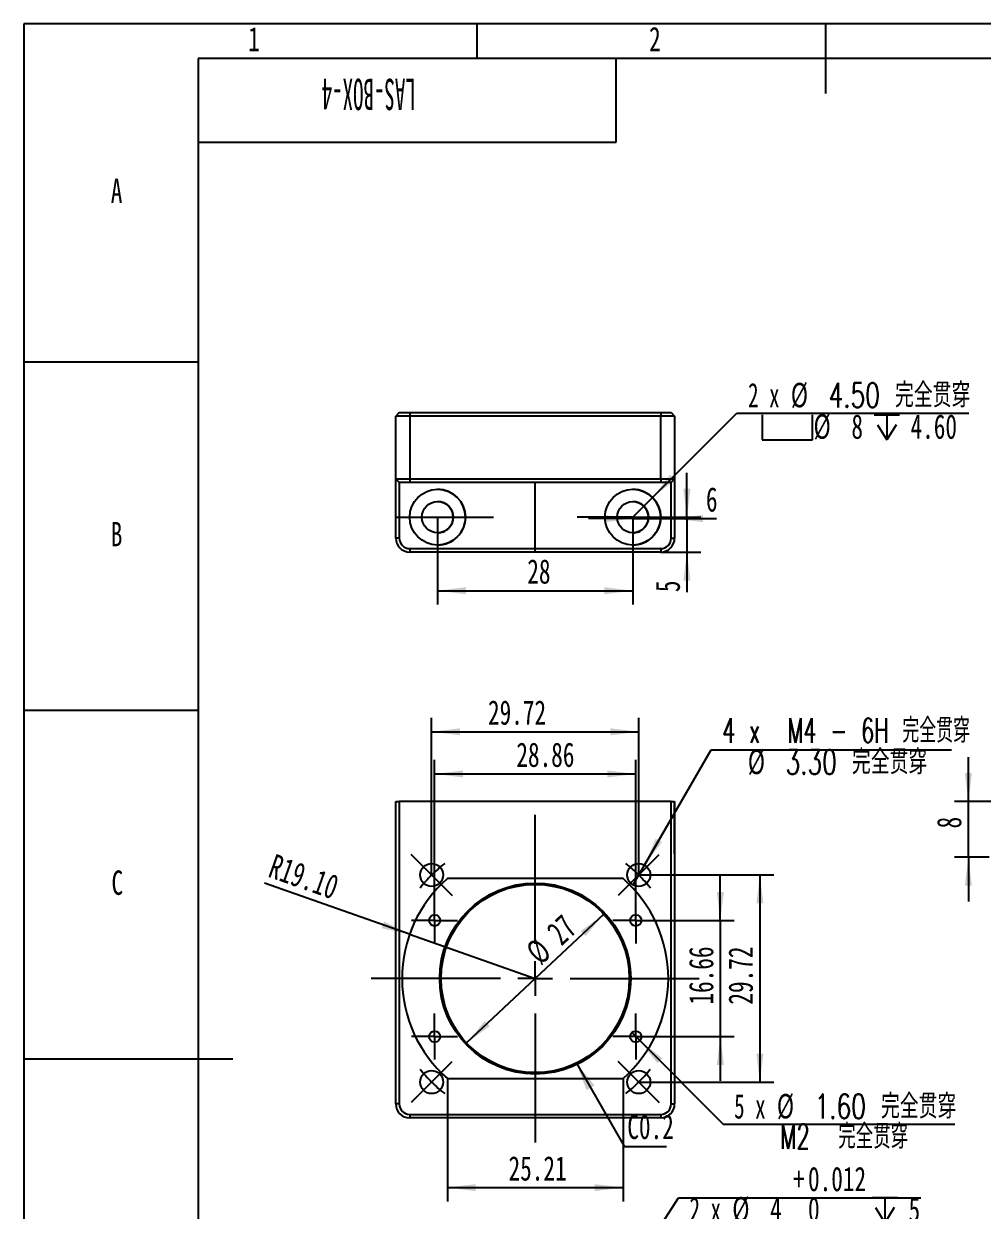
# Model space of a CAD drawing. Header units: millimetres. Extents: x 0 to 210, y 0 to 297.
# Drawn here: x 0 to 137.5, y 126.8 to 297 of the extents above; entities that cross this region are included whole.
import ezdxf

# ---------------------------------------------------------------- set-up
doc = ezdxf.new("R2010")
doc.units = ezdxf.units.MM
doc.linetypes.add('CENTERX2', pattern=[20.32, 12.7, -2.54, 2.54, -2.54])
doc.layers.add('图框', color=7, linetype='Continuous')
doc.layers.add('图纸格式', color=7, linetype='Continuous')
doc.styles.add('SLDTEXTSTYLE0', font='TXT', dxfattribs={"width": 0.7, "bigfont": 'bigfont'})
doc.styles.add('SLDTEXTSTYLE5', font='TXT', dxfattribs={"width": 0.7})
doc.styles.add('SLDTEXTSTYLE6', font='TXT', dxfattribs={"width": 0.49})
doc.styles.add('SLDTEXTSTYLE7', font='TXT', dxfattribs={"width": 0.629412, "bigfont": 'bigfont'})
doc.styles.add('SLDTEXTSTYLE8', font='TXT', dxfattribs={"width": 0.633333})
doc.styles.add('SLDTEXTSTYLE9', font='TXT', dxfattribs={"width": 0.65, "bigfont": 'bigfont'})
doc.dimstyles.new('SLDDIMSTYLE0', dxfattribs={"dimtxt": 3.5, "dimasz": 4.08, "dimexe": 0, "dimexo": 0.0625, "dimgap": 0.875, "dimtad": 2, "dimrnd": 1e-09, "dimzin": 4, "dimdsep": 46, "dimtxsty": 'SLDTEXTSTYLE5', "dimsah": 1, "dimcen": 0, "dimadec": 0, "dimazin": 1, "dimtfac": 1, "dimtofl": 0, "dimtmove": 0, "dimatfit": 3, "dimfxl": 0, "dimfrac": 2, "dimtolj": 1, "dimtzin": 12, "dimarcsym": 0})
doc.dimstyles.new('SLDDIMSTYLE1', dxfattribs={"dimtxt": 3.5, "dimasz": 4.08, "dimexe": 0, "dimexo": 0.0625, "dimgap": 0.875, "dimtad": 2, "dimrnd": 1e-09, "dimzin": 12, "dimdsep": 46, "dimtxsty": 'SLDTEXTSTYLE5', "dimsah": 1, "dimcen": 0.09, "dimadec": 0, "dimazin": 3, "dimtfac": 1, "dimtofl": 0, "dimtmove": 0, "dimatfit": 3, "dimfxl": 0, "dimfrac": 2, "dimtolj": 1, "dimtzin": 12, "dimarcsym": 0})
doc.dimstyles.new('SLDDIMSTYLE10', dxfattribs={"dimtxt": 3.5, "dimasz": 4.08, "dimexe": 0, "dimexo": 0.0625, "dimgap": 0.875, "dimtad": 0, "dimtih": 1, "dimtoh": 1, "dimdec": 6, "dimrnd": 1e-09, "dimzin": 12, "dimdsep": 46, "dimtxsty": 'SLDTEXTSTYLE5', "dimsah": 1, "dimcen": 0, "dimadec": 0, "dimazin": 3, "dimtol": 1, "dimtp": 0.012, "dimtfac": 1, "dimtdec": 3, "dimtofl": 0, "dimtmove": 0, "dimatfit": 3, "dimfxl": 0, "dimfrac": 2, "dimtolj": 1, "dimtzin": 0, "dimarcsym": 0})
doc.dimstyles.new('SLDDIMSTYLE11', dxfattribs={"dimtxt": 3.5, "dimasz": 4.08, "dimexe": 0, "dimexo": 0.0625, "dimgap": 0.875, "dimtad": 0, "dimtih": 1, "dimtoh": 1, "dimrnd": 1e-09, "dimzin": 4, "dimdsep": 46, "dimtxsty": 'SLDTEXTSTYLE5', "dimsah": 1, "dimcen": 0, "dimadec": 0, "dimazin": 1, "dimtfac": 1, "dimtofl": 0, "dimtmove": 0, "dimatfit": 3, "dimfxl": 0, "dimfrac": 2, "dimtolj": 1, "dimtzin": 12, "dimarcsym": 0})
doc.dimstyles.new('SLDDIMSTYLE2', dxfattribs={"dimtxt": 3.5, "dimasz": 4.08, "dimexe": 0, "dimexo": 0.0625, "dimgap": 0.875, "dimtad": 2, "dimrnd": 1e-09, "dimzin": 12, "dimdsep": 46, "dimtxsty": 'SLDTEXTSTYLE5', "dimsah": 1, "dimcen": 0.09, "dimadec": 0, "dimazin": 3, "dimtfac": 1, "dimtmove": 0, "dimatfit": 0, "dimfxl": 0, "dimfrac": 2, "dimtolj": 1, "dimtzin": 12, "dimarcsym": 0})
doc.dimstyles.new('SLDDIMSTYLE3', dxfattribs={"dimtxt": 3.5, "dimasz": 4.08, "dimexe": 0, "dimexo": 0.0625, "dimgap": 0.875, "dimtad": 2, "dimrnd": 1e-09, "dimzin": 12, "dimdsep": 46, "dimtxsty": 'SLDTEXTSTYLE5', "dimsah": 1, "dimcen": 0, "dimadec": 0, "dimazin": 3, "dimtfac": 1, "dimtmove": 0, "dimatfit": 3, "dimfxl": 0, "dimfrac": 2, "dimtolj": 1, "dimtzin": 12, "dimarcsym": 0})
doc.dimstyles.new('SLDDIMSTYLE4', dxfattribs={"dimtxt": 3.5, "dimasz": 4.08, "dimexe": 0, "dimexo": 0.0625, "dimgap": 0.875, "dimtad": 0, "dimtih": 1, "dimtoh": 1, "dimdec": 6, "dimrnd": 1e-09, "dimzin": 12, "dimdsep": 46, "dimtxsty": 'SLDTEXTSTYLE5', "dimblk1": 'NONE', "dimsah": 1, "dimcen": 0, "dimadec": 0, "dimazin": 3, "dimtfac": 1, "dimtmove": 0, "dimatfit": 3, "dimldrblk": 'NONE', "dimfxl": 0, "dimfrac": 2, "dimtolj": 1, "dimtzin": 12, "dimarcsym": 0})
doc.dimstyles.new('SLDDIMSTYLE5', dxfattribs={"dimtxt": 3.5, "dimasz": 4.08, "dimexe": 0, "dimexo": 0.0625, "dimgap": 0.875, "dimtad": 0, "dimtih": 1, "dimtoh": 1, "dimrnd": 1e-09, "dimzin": 4, "dimdsep": 46, "dimtxsty": 'SLDTEXTSTYLE5', "dimblk1": 'NONE', "dimsah": 1, "dimcen": 0, "dimadec": 0, "dimazin": 1, "dimtfac": 1, "dimtmove": 0, "dimatfit": 3, "dimldrblk": 'NONE', "dimfxl": 0, "dimfrac": 2, "dimtolj": 1, "dimtzin": 12, "dimarcsym": 0})
doc.dimstyles.new('SLDDIMSTYLE6', dxfattribs={"dimtxt": 0.18, "dimasz": 4.08, "dimexe": 0, "dimexo": 0.0625, "dimgap": 0, "dimtad": 0, "dimtih": 1, "dimtoh": 1, "dimdec": 0, "dimrnd": 1e-09, "dimzin": 0, "dimdsep": 46, "dimtxsty": 'Standard', "dimsah": 1, "dimcen": 0.09, "dimadec": 0, "dimazin": 0, "dimtfac": 4.08, "dimtdec": 0, "dimtofl": 0, "dimtmove": 0, "dimatfit": 3, "dimfxl": 0, "dimfrac": 2, "dimtolj": 1, "dimtzin": 0, "dimarcsym": 0})

# ---------------------------------------------------------------- blocks, each defined once
blk = doc.blocks.new('_D')
at = {"layer": '图纸格式'}
for q in [(34.55, 173.7), (73.37, 160.02)]:
    blk.add_line((55.36, 166.37), q, dxfattribs=at)
blk.add_solid([(55.36, 166.37), (51.68, 168.2), (51.34, 167.24)], dxfattribs=at)
at = {"layer": '图纸格式', "insert": (36.05, 177.96), "char_height": 3.5, "attachment_point": 1, "rotation": 340.5767, "style": 'SLDTEXTSTYLE5'}
blk.add_mtext('R19.10', dxfattribs=at)
blk = doc.blocks.new('_D_1')
at = {"layer": '图纸格式'}
for p, q in [((58.52, 174.87), (58.52, 197.42)), ((88.23, 174.87), (88.23, 197.42)), ((58.52, 195.42), (88.23, 195.42))]:
    blk.add_line(p, q, dxfattribs=at)
for points in [[(58.52, 195.42), (62.6, 194.91), (62.6, 195.93)], [(88.23, 195.42), (84.15, 195.92), (84.15, 194.91)]]:
    blk.add_solid(points, dxfattribs=at)
at = {"layer": '图纸格式', "insert": (66.6, 199.93), "char_height": 3.5, "attachment_point": 1, "rotation": 359.997, "style": 'SLDTEXTSTYLE5'}
blk.add_mtext('29.72', dxfattribs=at)
blk = doc.blocks.new('_D_2')
at = {"layer": '图纸格式'}
for p, q in [((88.23, 174.87), (107.61, 174.87)), ((105.61, 174.87), (105.6, 145.15)), ((88.23, 145.16), (107.6, 145.15))]:
    blk.add_line(p, q, dxfattribs=at)
for points in [[(105.61, 174.87), (105.1, 170.79), (106.11, 170.79)], [(105.6, 145.15), (106.11, 149.23), (105.1, 149.23)]]:
    blk.add_solid(points, dxfattribs=at)
at = {"layer": '图纸格式', "insert": (101.09, 156.27), "char_height": 3.5, "attachment_point": 1, "rotation": 89.997, "style": 'SLDTEXTSTYLE5'}
blk.add_mtext('29.72', dxfattribs=at)
blk = doc.blocks.new('_D_3')
at = {"layer": '图纸格式'}
for p, q in [((99.93, 168.35), (99.93, 174.7)), ((91.1, 168.35), (101.93, 168.35)), ((99.93, 168.35), (99.93, 151.69)), ((91.1, 151.69), (101.93, 151.69)), ((99.93, 151.69), (99.93, 145.34))]:
    blk.add_line(p, q, dxfattribs=at)
for points in [[(99.93, 168.35), (100.44, 172.43), (99.43, 172.43)], [(99.93, 151.69), (99.43, 147.61), (100.44, 147.61)]]:
    blk.add_solid(points, dxfattribs=at)
at = {"layer": '图纸格式', "insert": (95.42, 156.28), "char_height": 3.5, "attachment_point": 1, "rotation": 90, "style": 'SLDTEXTSTYLE5'}
blk.add_mtext('16.66', dxfattribs=at)
blk = doc.blocks.new('_D_4')
at = {"layer": '图纸格式'}
for p, q in [((58.94, 171.65), (58.94, 191.37)), ((87.8, 171.65), (87.8, 191.37)), ((58.94, 189.37), (87.8, 189.37))]:
    blk.add_line(p, q, dxfattribs=at)
for points in [[(58.94, 189.37), (63.02, 188.86), (63.02, 189.87)], [(87.8, 189.37), (83.72, 189.87), (83.72, 188.86)]]:
    blk.add_solid(points, dxfattribs=at)
at = {"layer": '图纸格式', "insert": (70.67, 193.88), "char_height": 3.5, "attachment_point": 1, "style": 'SLDTEXTSTYLE5'}
blk.add_mtext('28.86', dxfattribs=at)
blk = doc.blocks.new('_D_5')
at = {"layer": '图纸格式'}
for p, q in [((60.77, 145.67), (60.77, 128.02)), ((85.98, 145.67), (85.98, 128.02)), ((60.77, 130.02), (85.98, 130.02))]:
    blk.add_line(p, q, dxfattribs=at)
for points in [[(60.77, 130.02), (64.85, 129.51), (64.85, 130.52)], [(85.98, 130.02), (81.9, 130.52), (81.9, 129.51)]]:
    blk.add_solid(points, dxfattribs=at)
at = {"layer": '图纸格式', "insert": (69.55, 134.53), "char_height": 3.5, "attachment_point": 1, "style": 'SLDTEXTSTYLE5'}
blk.add_mtext('25.21', dxfattribs=at)
blk = doc.blocks.new('_D_6')
at = {"layer": '图纸格式'}
blk.add_line((83.22, 169.25), (63.53, 150.78), dxfattribs=at)
for points in [[(83.22, 169.25), (79.9, 166.83), (80.59, 166.09)], [(63.53, 150.78), (66.85, 153.2), (66.16, 153.94)]]:
    blk.add_solid(points, dxfattribs=at)
at = {"layer": '图纸格式', "char_height": 3.5, "attachment_point": 1, "rotation": 43.1721, "style": 'SLDTEXTSTYLE5'}
for s, insert in [('27', (74.75, 167.16)), ('%%c', (71.74, 164.36))]:
    blk.add_mtext(s, dxfattribs=dict(at, insert=insert))
blk = doc.blocks.new('_D_7')
at = {"layer": '图纸格式'}
for p, q in [((89.06, 176.3), (98.61, 192.84)), ((98.61, 192.84), (133.09, 192.84)), ((87.41, 173.44), (89.06, 176.3))]:
    blk.add_line(p, q, dxfattribs=at)
blk.add_solid([(89.06, 176.3), (91.54, 179.58), (90.66, 180.09)], dxfattribs=at)
at = {"layer": '图纸格式', "char_height": 3.5, "attachment_point": 1}
for s, insert, style in [('4 x  M4 - 6H 完全贯穿', (100.2, 197.35), 'SLDTEXTSTYLE7'), ('%%c', (103.87, 192.85), 'SLDTEXTSTYLE5'), ('3.30 完全贯穿', (109.29, 192.83), 'SLDTEXTSTYLE0')]:
    blk.add_mtext(s, dxfattribs=dict(at, insert=insert, style=style))
blk = doc.blocks.new('_None')
blk = doc.blocks.new('_D_8')
at = {"layer": '图纸格式'}
for p, q in [((87.24, 152.25), (88.37, 151.12)), ((88.37, 151.12), (100.32, 139.11)), ((100.32, 139.11), (133.59, 139.11))]:
    blk.add_line(p, q, dxfattribs=at)
blk.add_solid([(88.37, 151.12), (90.89, 147.87), (91.61, 148.58)], dxfattribs=at)
at = {"layer": '图纸格式', "char_height": 3.5, "attachment_point": 1}
for s, insert, style in [('5 x', (101.91, 143.43), 'SLDTEXTSTYLE8'), ('%%c', (108.04, 143.45), 'SLDTEXTSTYLE5'), ('1.60 完全贯穿', (113.46, 143.43), 'SLDTEXTSTYLE0'), ('M2  完全贯穿', (108.51, 139.1), 'SLDTEXTSTYLE9')]:
    blk.add_mtext(s, dxfattribs=dict(at, insert=insert, style=style))
blk = doc.blocks.new('SW_NOTE_0_1')
at = {"layer": '图纸格式', "color": 0}
blk.add_line((6.02, 0), (0, 0), dxfattribs=at)
at = {"layer": '图纸格式', "color": 0, "insert": (0.41, 4.63), "char_height": 3.5, "attachment_point": 1, "style": 'SLDTEXTSTYLE5'}
blk.add_mtext('C0.2', dxfattribs=at)
blk = doc.blocks.new('SW_CENTERMARKSYMBOL_0')
at = {"layer": '图纸格式', "color": 0}
for p, q in [((0, 2.5), (0, 3.3)), ((0, 0), (0, 2.5)), ((-2.5, 0), (-3.3, 0)), ((0, 0), (-2.5, 0)), ((0, 0), (0, -2.5)), ((0, 0), (2.5, 0)), ((2.5, 0), (3.3, 0)), ((0, -2.5), (0, -3.3))]:
    blk.add_line(p, q, dxfattribs=at)
blk = doc.blocks.new('SW_CENTERMARKSYMBOL_1')
at = {"layer": '图纸格式', "color": 0}
for p, q in [((0, 2.5), (0, 3.3)), ((0, 0), (0, 2.5)), ((-2.5, 0), (-3.3, 0)), ((0, 0), (-2.5, 0)), ((0, 0), (0, -2.5)), ((0, 0), (2.5, 0)), ((2.5, 0), (3.3, 0)), ((0, -2.5), (0, -3.3))]:
    blk.add_line(p, q, dxfattribs=at)
blk = doc.blocks.new('SW_CENTERMARKSYMBOL_2')
at = {"layer": '图纸格式', "color": 0}
for p, q in [((0, 2.5), (0, 3.3)), ((0, 0), (0, 2.5)), ((-2.5, 0), (-3.3, 0)), ((0, 0), (-2.5, 0)), ((0, 0), (0, -2.5)), ((0, 0), (2.5, 0)), ((2.5, 0), (3.3, 0)), ((0, -2.5), (0, -3.3))]:
    blk.add_line(p, q, dxfattribs=at)
blk = doc.blocks.new('SW_CENTERMARKSYMBOL_3')
at = {"layer": '图纸格式', "color": 0}
for p, q in [((0, 2.5), (0, 3.3)), ((0, 0), (0, 2.5)), ((-2.5, 0), (-3.3, 0)), ((0, 0), (-2.5, 0)), ((0, 0), (0, -2.5)), ((0, 0), (2.5, 0)), ((2.5, 0), (3.3, 0)), ((0, -2.5), (0, -3.3))]:
    blk.add_line(p, q, dxfattribs=at)
blk = doc.blocks.new('SW_CENTERMARKSYMBOL_4')
at = {"layer": '图纸格式', "color": 0}
for p, q in [((14.86, -9.86), (14.86, 8.65)), ((-1.77, 1.77), (-2.93, 2.93)), ((0, 0), (-1.77, 1.77)), ((29.72, 0), (31.48, 1.77)), ((31.48, 1.77), (32.65, 2.93)), ((0, 0), (1.77, -1.77)), ((29.72, 0), (27.95, -1.77)), ((1.77, -1.77), (2.93, -2.93)), ((27.95, -1.77), (26.78, -2.94)), ((14.86, -14.86), (14.86, -12.36)), ((9.86, -14.86), (-8.66, -14.86)), ((14.86, -14.86), (12.36, -14.86)), ((14.86, -14.86), (14.86, -17.36)), ((14.86, -14.86), (17.36, -14.86)), ((19.86, -14.86), (38.37, -14.86)), ((14.86, -19.86), (14.86, -38.37)), ((1.77, -27.95), (2.93, -26.78)), ((27.95, -27.95), (26.78, -26.78)), ((0, -29.72), (1.77, -27.95)), ((29.72, -29.72), (27.95, -27.95)), ((0, -29.72), (-1.77, -31.48)), ((29.72, -29.72), (31.48, -31.49)), ((-1.77, -31.48), (-2.94, -32.65)), ((31.48, -31.49), (32.65, -32.65))]:
    blk.add_line(p, q, dxfattribs=at)
for start, end in [(128.1803, 134.997), (44.997, 51.8136), (134.997, 141.8136), (38.1803, 44.997), (218.1803, 224.997), (314.997, 321.8136), (224.997, 231.8136), (308.1803, 314.997)]:
    blk.add_arc((14.86, -14.86), 21.01, start, end, dxfattribs=at)
blk = doc.blocks.new('_D_11')
at = {"layer": '图纸格式'}
for p, q in [((135.51, 185.41), (135.51, 191.76)), ((140.52, 185.41), (133.51, 185.41)), ((135.51, 177.42), (135.51, 185.41)), ((138.52, 177.42), (133.51, 177.42)), ((135.51, 177.42), (135.51, 171.07))]:
    blk.add_line(p, q, dxfattribs=at)
for points in [[(135.51, 185.41), (136.02, 189.49), (135.01, 189.49)], [(135.51, 177.42), (135.01, 173.34), (136.02, 173.34)]]:
    blk.add_solid(points, dxfattribs=at)
at = {"layer": '图纸格式', "insert": (131, 181.55), "char_height": 3.5, "attachment_point": 1, "rotation": 90.0001, "style": 'SLDTEXTSTYLE5'}
blk.add_mtext('8', dxfattribs=at)
blk = doc.blocks.new('SW_SYMBOL_HOLE_DEPTH')
at = {"layer": '图纸格式', "color": 0}
for p, q in [((0, 875), (800, 875)), ((400, 875), (400, 75)), ((100, 555), (400, 75)), ((700, 555), (400, 75))]:
    blk.add_line(p, q, dxfattribs=at)
blk = doc.blocks.new('_D_16')
at = {"layer": '图纸格式'}
for p, q in [((80.47, 107.88), (93.93, 128.53)), ((93.93, 128.53), (128.68, 128.53)), ((79.37, 106.2), (80.47, 107.88))]:
    blk.add_line(p, q, dxfattribs=at)
blk.add_solid([(80.47, 107.88), (83.12, 111.02), (82.27, 111.57)], dxfattribs=at)
at = {"layer": '图纸格式', "xscale": 0.004511737089201878, "yscale": 0.004511737089201878, "zscale": 0.004511737089201878}
blk.add_blockref('SW_SYMBOL_HOLE_DEPTH', (121.72, 124.65), dxfattribs=at)
at = {"layer": '图纸格式', "char_height": 3.5, "attachment_point": 1}
for s, insert, style in [('0.012', (112.51, 133.01), 'SLDTEXTSTYLE5'), ('+', (110.36, 133.01), 'SLDTEXTSTYLE5'), ('2 x', (95.51, 128.64), 'SLDTEXTSTYLE8'), ('%%c', (101.64, 128.66), 'SLDTEXTSTYLE5'), ('4', (107.07, 128.64), 'SLDTEXTSTYLE5'), ('0', (112.51, 128.66), 'SLDTEXTSTYLE5'), ('5', (126.93, 128.64), 'SLDTEXTSTYLE5')]:
    blk.add_mtext(s, dxfattribs=dict(at, insert=insert, style=style))
blk = doc.blocks.new('_D_17')
at = {"layer": '图纸格式'}
for p, q in [((59.37, 226.2), (59.37, 213.66)), ((87.37, 226.2), (87.37, 213.66)), ((59.37, 215.66), (87.37, 215.66))]:
    blk.add_line(p, q, dxfattribs=at)
for points in [[(59.37, 215.66), (63.45, 215.15), (63.45, 216.16)], [(87.37, 215.66), (83.29, 216.16), (83.29, 215.15)]]:
    blk.add_solid(points, dxfattribs=at)
at = {"layer": '图纸格式', "insert": (72.24, 220.17), "char_height": 3.5, "attachment_point": 1, "rotation": 0.0014, "style": 'SLDTEXTSTYLE5'}
blk.add_mtext('28', dxfattribs=at)
blk = doc.blocks.new('_D_18')
at = {"layer": '图纸格式'}
for p, q in [((87.37, 226), (81.02, 226)), ((87.37, 226.2), (87.37, 224)), ((87.37, 226), (93.37, 226)), ((93.37, 226), (99.4, 226))]:
    blk.add_line(p, q, dxfattribs=at)
for points in [[(87.37, 226), (83.29, 226.51), (83.29, 225.49)], [(93.37, 226), (97.45, 225.49), (97.45, 226.51)]]:
    blk.add_solid(points, dxfattribs=at)
at = {"layer": '图纸格式', "insert": (97.87, 230.51), "char_height": 3.5, "attachment_point": 1, "style": 'SLDTEXTSTYLE5'}
blk.add_mtext('6', dxfattribs=at)
blk = doc.blocks.new('_D_19')
at = {"layer": '图纸格式'}
for p, q in [((95.14, 226.2), (95.14, 232.55)), ((87.37, 226.2), (97.14, 226.2)), ((95.14, 226.2), (95.14, 221.2)), ((91.37, 221.2), (97.14, 221.2)), ((95.14, 221.2), (95.14, 215.45))]:
    blk.add_line(p, q, dxfattribs=at)
for points in [[(95.14, 226.2), (95.65, 230.28), (94.63, 230.28)], [(95.14, 221.2), (94.63, 217.12), (95.65, 217.12)]]:
    blk.add_solid(points, dxfattribs=at)
at = {"layer": '图纸格式', "insert": (90.63, 215.45), "char_height": 3.5, "attachment_point": 1, "rotation": 90, "style": 'SLDTEXTSTYLE5'}
blk.add_mtext('5', dxfattribs=at)
blk = doc.blocks.new('SW_SYMBOL_HOLE_SPOT')
at = {"layer": '图纸格式', "color": 0}
for p, q in [((0, 875), (0, 75)), ((1600, 75), (1600, 875)), ((0, 75), (1600, 75))]:
    blk.add_line(p, q, dxfattribs=at)
blk = doc.blocks.new('_D_20')
at = {"layer": '图纸格式'}
for p, q in [((90.2, 229.03), (102.32, 241.14)), ((102.32, 241.14), (135.6, 241.14)), ((87.37, 226.2), (90.2, 229.03))]:
    blk.add_line(p, q, dxfattribs=at)
blk.add_solid([(90.2, 229.03), (93.45, 231.56), (92.73, 232.27)], dxfattribs=at)
at = {"layer": '图纸格式', "xscale": 0.004511737089201878, "yscale": 0.004511737089201878, "zscale": 0.004511737089201878}
for name, p in [('SW_SYMBOL_HOLE_SPOT', (105.94, 236.96)), ('SW_SYMBOL_HOLE_DEPTH', (122.01, 236.96))]:
    blk.add_blockref(name, p, dxfattribs=at)
at = {"layer": '图纸格式', "char_height": 3.5, "attachment_point": 1}
for s, insert, style in [('2 x', (103.91, 245.46), 'SLDTEXTSTYLE8'), ('%%c', (110.04, 245.48), 'SLDTEXTSTYLE5'), ('4.50 完全贯穿', (115.47, 245.46), 'SLDTEXTSTYLE0'), ('%%c', (113.3, 240.96), 'SLDTEXTSTYLE5'), ('8', (118.73, 240.95), 'SLDTEXTSTYLE5'), ('4.60', (127.22, 240.95), 'SLDTEXTSTYLE5')]:
    blk.add_mtext(s, dxfattribs=dict(at, insert=insert, style=style))

msp = doc.modelspace()

# ---------------------------------------------------------------- linework, layer by layer
at = {"color": 7, "linetype": 'Continuous', "lineweight": 25}
for p, q in [((53.8737175, 241.2030412), (53.3737175, 240.7030412)), ((55.3737175, 240.7030412), (53.3737175, 240.7030412)), ((53.3737175, 231.7030412), (53.3737175, 240.7030412)), ((53.8737175, 241.2030412), (55.3737175, 241.2030412)), ((55.3737175, 241.2030412), (55.3737175, 240.7030412)), ((55.3737175, 241.2030412), (91.3737175, 241.2030412)), ((91.3737175, 240.7030412), (55.3737175, 240.7030412)), ((55.3737175, 240.7030412), (55.3737175, 231.7030412)), ((91.3737175, 241.2030412), (91.3737175, 240.7030412)), ((91.3737175, 241.2030412), (92.8737175, 241.2030412)), ((91.3737175, 231.7030412), (91.3737175, 240.7030412)), ((93.3737175, 240.7030412), (91.3737175, 240.7030412)), ((92.8737175, 241.2030412), (93.3737175, 240.7030412)), ((93.3737175, 240.7030412), (93.3737175, 231.7030412)), ((53.3737175, 231.7030412), (55.3737175, 231.7030412)), ((53.3737175, 231.7030412), (53.8737175, 231.2030412)), ((53.3737175, 223.2030412), (53.3737175, 231.7030412)), ((53.3741714, 223.2030412), (53.3741714, 231.7025873)), ((55.3737175, 231.7030412), (55.3737175, 231.2030412)), ((55.3737175, 231.7030412), (91.3737175, 231.7030412)), ((91.3737175, 231.7030412), (91.3737175, 231.2030412)), ((91.3737175, 231.7030412), (93.3737175, 231.7030412)), ((93.3737175, 231.7030412), (92.8737175, 231.2030412)), ((93.3737175, 231.7030412), (93.3737175, 231.2030412)), ((55.3737175, 231.2030412), (53.8737175, 231.2030412)), ((53.8742016, 231.2030412), (53.8742016, 223.2030412)), ((91.3737175, 231.2030412), (55.3737175, 231.2030412)), ((92.8737175, 231.2030412), (91.3737175, 231.2030412)), ((92.8742016, 223.2030412), (92.8742016, 231.2035254)), ((93.3737175, 231.2030412), (93.3741714, 231.2030412)), ((93.3741714, 231.2030412), (93.3741714, 223.2030412)), ((53.3737175, 223.2030412), (53.3741714, 223.2030412)), ((53.8742016, 223.2030412), (53.3741714, 223.2030412)), ((92.8742016, 223.2030412), (93.3741714, 223.2030412)), ((55.3742016, 221.7030412), (55.3741714, 221.2030412)), ((55.3742016, 221.7030412), (91.3742017, 221.7030412)), ((91.3742017, 221.7030412), (91.3741714, 221.2030412)), ((55.3741714, 221.2030412), (55.3737175, 221.2030412)), ((91.3741714, 221.2030412), (55.3741714, 221.2030412)), ((53.3737175, 185.4142095), (53.8737175, 185.4142398)), ((53.3737175, 142.0150932), (53.3737175, 185.4142095)), ((92.8737175, 185.4166001), (53.8737175, 185.4142398)), ((53.8737175, 185.4142398), (53.8737175, 142.0150932)), ((92.8737175, 185.4166001), (93.3737175, 185.4166304)), ((92.8737175, 142.0150932), (92.8737175, 185.4166001)), ((93.3737175, 185.4166304), (93.3737175, 142.0150932)), ((93.3741714, 177.9166304), (93.3737175, 185.4166304)), ((93.3737175, 177.9161764), (93.3741714, 177.9166304)), ((85.978776, 174.3650932), (60.768659, 174.3650932)), ((60.768659, 145.6650932), (85.978776, 145.6650932)), ((53.8737175, 142.0150932), (53.3737175, 142.0150932)), ((92.8737175, 142.0150932), (93.3737175, 142.0150932)), ((55.3737175, 140.5150932), (55.3737175, 140.0150932)), ((55.3737175, 140.5150932), (91.3737175, 140.5150932)), ((91.3737175, 140.0150932), (55.3737175, 140.0150932)), ((91.3737175, 140.5150932), (91.3737175, 140.0150932))]:
    msp.add_line(p, q, dxfattribs=at)
at = {"color": 7, "linetype": 'CENTERX2'}
for p, q in [((73.3742016, 221.2030412), (73.3739596, 231.2030412)), ((53.3742016, 226.2030412), (59.3742016, 226.2030412)), ((59.3737175, 226.2030412), (67.3737175, 226.2030412)), ((87.3734754, 226.203719), (79.3734754, 226.203719))]:
    msp.add_line(p, q, dxfattribs=at)
at = {"color": 7, "linetype": 'Continuous', "lineweight": 25}
for centre, radius in [((59.3742016, 226.2030412), 4), ((87.3739596, 226.203719), 4), ((59.3739232, 226.2030412), 2.25), ((87.3736812, 226.203719), 2.25), ((58.5159434, 174.8744266), 1.65), ((88.2330509, 174.8728672), 1.65), ((73.3737175, 160.0150932), 13.7), ((73.3737175, 160.0150932), 13.5), ((58.9437175, 168.3450932), 0.8), ((87.8037175, 168.3450932), 0.8), ((58.9437175, 151.6850932), 0.8), ((87.8037175, 151.6850932), 0.8), ((58.5143841, 145.1573192), 1.65), ((88.2314915, 145.1557598), 1.65)]:
    msp.add_circle(centre, radius, dxfattribs=at)
for centre, radius, start, end in [((59.3739232, 226.2030412), 4, 0.003467601, 90), ((87.3736812, 226.203719), 4, 0.003467601, 90), ((59.3737175, 226.2030412), 2.25, 0.003467601, 90), ((87.3734754, 226.203719), 2.25, 0.003467601, 90), ((59.3737175, 226.2030412), 2.25, 270, 0.003467601), ((59.3739232, 226.2030412), 4, 270, 0.003467601), ((87.3734754, 226.203719), 2.25, 270, 0.003467601), ((87.3736812, 226.203719), 4, 270, 0.003467601), ((55.3737175, 223.2030412), 2, 179.996532399, 270), ((55.3741714, 223.2030412), 2, 179.996532399, 270), ((55.3742016, 223.2030412), 1.5, 179.996532399, 270), ((91.3741714, 223.2030412), 2, 270, 0.003467601), ((91.3742017, 223.2030412), 1.5, 270, 0.003467601), ((73.3737175, 160.0150932), 19.1, 131.296113555, 228.703886445), ((73.3737175, 160.0150932), 19.1, 311.296113555, 48.703886445), ((55.3737175, 142.0150932), 2, 180, 270), ((55.3737175, 142.0150932), 1.5, 180, 270), ((91.3737175, 142.0150932), 1.5, 270, 0), ((91.3737175, 142.0150932), 2, 270, 0)]:
    msp.add_arc(centre, radius, start, end, dxfattribs=at)
at = {"layer": '图框'}
for p, q in [((210, 297), (0, 297)), ((0, 297), (0, 0)), ((65, 297), (65, 292)), ((0, 248.5), (25, 248.5)), ((0, 198.5), (25, 198.5))]:
    msp.add_line(p, q, dxfattribs=at)
at = {"layer": '图框', "lineweight": 25}
for p, q in [((115, 297), (115, 287)), ((205, 292), (25, 292)), ((25, 292), (25, 5)), ((85, 280), (85, 292)), ((25, 280), (85, 280)), ((0, 148.5), (30, 148.5))]:
    msp.add_line(p, q, dxfattribs=at)

# ---------------------------------------------------------------- block references
at = {"layer": '图纸格式'}
for name, p in [('SW_CENTERMARKSYMBOL_4', (58.5159434, 174.8744266)), ('SW_CENTERMARKSYMBOL_1', (58.9437175, 168.3450932)), ('SW_CENTERMARKSYMBOL_2', (87.8037175, 168.3450932)), ('SW_CENTERMARKSYMBOL_0', (58.9437175, 151.6850932)), ('SW_CENTERMARKSYMBOL_3', (87.8037175, 151.6850932)), ('SW_NOTE_0_1', (86.1786141, 135.8602152))]:
    msp.add_blockref(name, p, dxfattribs=at)

# ---------------------------------------------------------------- texts
at = {"color": 7, "linetype": 'Continuous', "lineweight": 0, "char_height": 3.5, "attachment_point": 2, "style": 'SLDTEXTSTYLE5'}
for s, insert in [('1', (33.0444444, 296.5477585)), ('2', (90.5444444, 296.5477585))]:
    msp.add_mtext(s, dxfattribs=dict(at, insert=insert))
at = {"layer": '图框', "insert": (49.4948076, 284.6081562), "char_height": 4.5, "attachment_point": 2, "rotation": 180, "style": 'SLDTEXTSTYLE6'}
msp.add_mtext('LAS-BOX-4', dxfattribs=at)
at = {"layer": '图框', "char_height": 3.5, "attachment_point": 2, "style": 'SLDTEXTSTYLE5'}
for s, insert in [('A', (13.3203125, 274.7706978)), ('B', (13.3203125, 225.5206978)), ('C', (13.4272569, 175.5206978))]:
    msp.add_mtext(s, dxfattribs=dict(at, insert=insert))

# ---------------------------------------------------------------- dimensions: what is measured, and where the dimension line sits
at = {"layer": '图纸格式'}
for center, mpoint, text, dimstyle, picture, middle in [((87.3739596, 226.203719), (90.2037448, 229.0307874), '2 x %%c<> 完全贯穿\\P{\\fGDT;v}%%c 8 {\\fGDT;x} 4.60\\P', 'SLDDIMSTYLE11', '_D_20', (119.7550231, 240.9512106)), ((79.3734754, 106.202756), (80.4656752, 107.8781961), '2 x %%c<> {\\fGDT;x} 5\\P', 'SLDDIMSTYLE10', '_D_16', (112.0985748, 128.4931382))]:
    dim = msp.add_radius_dim(center=center, mpoint=mpoint, text=text, dimstyle=dimstyle, override={"dimpost": '<>'}, dxfattribs=at)
    dim.commit()
    dim.dimension.update_dxf_attribs({"geometry": picture, "text_midpoint": middle, "dimtype": 164})
for base, p1, p2, angle, dimstyle, picture, middle in [((95.1421178, 221.2030412), (87.3736812, 226.203719), (91.3741714, 221.2030412), 90, 'SLDDIMSTYLE2', '_D_19', (95.1421178, 216.2133043)), ((87.3739365, 215.6561006), (59.3739232, 226.2030412), (87.3736812, 226.203719), 0.00138704, 'SLDDIMSTYLE1', '_D_17', (73.7747407, 215.6557713)), ((88.2341288, 195.4156963), (58.5159434, 174.8744266), (88.2330509, 174.8728672), 359.996993506, 'SLDDIMSTYLE1', '_D_1', (70.433843, 195.4166304)), ((135.5137759, 185.4142011), (138.5190248, 177.4154199), (140.5190248, 185.4142095), 270.000096322, 'SLDDIMSTYLE2', '_D_11', (135.5137811, 182.3134893)), ((105.6044314, 145.1548482), (88.2330509, 174.8728672), (88.2314915, 145.1557598), 89.996993506, 'SLDDIMSTYLE1', '_D_2', (105.605216, 160.1075853)), ((99.9344704, 151.6850932), (91.1037175, 168.3450932), (91.1037175, 151.6850932), 90, 'SLDDIMSTYLE2', '_D_3', (99.9344704, 160.1075853))]:
    dim = msp.add_linear_dim(base=base, p1=p1, p2=p2, angle=angle, dimstyle=dimstyle, dxfattribs=at)
    dim.commit()
    dim.dimension.update_dxf_attribs({"geometry": picture, "text_midpoint": middle, "dimtype": 160})
for base, p1, p2, dimstyle, picture, middle in [((93.3741714, 226.0006849), (87.3736812, 226.203719), (93.3741714, 223.2030412), 'SLDDIMSTYLE2', '_D_18', (98.6309419, 226.0006849)), ((87.8037175, 189.3666629), (58.9437175, 171.6450932), (87.8037175, 171.6450932), 'SLDDIMSTYLE1', '_D_4', (74.5049435, 189.3666629)), ((85.978776, 130.0150932), (60.768659, 145.6650932), (85.978776, 145.6650932), 'SLDDIMSTYLE1', '_D_5', (73.3846165, 130.0150932))]:
    dim = msp.add_linear_dim(base=base, p1=p1, p2=p2, dimstyle=dimstyle, dxfattribs=at)
    dim.commit()
    dim.dimension.update_dxf_attribs({"geometry": picture, "text_midpoint": middle, "dimtype": 160})
dim = msp.add_diameter_dim_2p(p1=(87.4075568, 173.4442107), p2=(89.058545, 176.3015237), text='4 x  M4 - 6H 完全贯穿\\P%%c 3.30 完全贯穿\\P', dimstyle='SLDDIMSTYLE4', override={"dimpost": '<>'}, dxfattribs=at)
dim.commit()
dim.dimension.update_dxf_attribs({"geometry": '_D_7', "text_midpoint": (116.647078, 192.7454381), "dimtype": 163})
dim = msp.add_radius_dim(center=(73.3737175, 160.0150932), mpoint=(55.3607439, 166.3666901), dimstyle='SLDDIMSTYLE0', dxfattribs=at)
dim.commit()
dim.dimension.update_dxf_attribs({"geometry": '_D', "text_midpoint": (38.8301412, 172.1955983), "dimtype": 164})
dim = msp.add_diameter_dim_2p(p1=(83.219295, 169.2516837), p2=(63.52814, 150.7785027), dimstyle='SLDDIMSTYLE3', dxfattribs=at)
dim.commit()
dim.dimension.update_dxf_attribs({"geometry": '_D_6', "text_midpoint": (77.6743367, 164.0497031), "dimtype": 163})
dim = msp.add_diameter_dim_2p(p1=(87.2394779, 152.2522208), p2=(88.367957, 151.1179656), text='5 x <> 完全贯穿\\PM2  完全贯穿\\P', dimstyle='SLDDIMSTYLE5', dxfattribs=at)
dim.commit()
dim.dimension.update_dxf_attribs({"geometry": '_D_8', "text_midpoint": (117.7496847, 139.0118543), "dimtype": 163})

# ---------------------------------------------------------------- leaders
msp.add_leader([(79.2778145, 147.8745974), (86.1786141, 135.8602152)], dimstyle='SLDDIMSTYLE6', dxfattribs=at)

doc.saveas('drawing.dxf')
